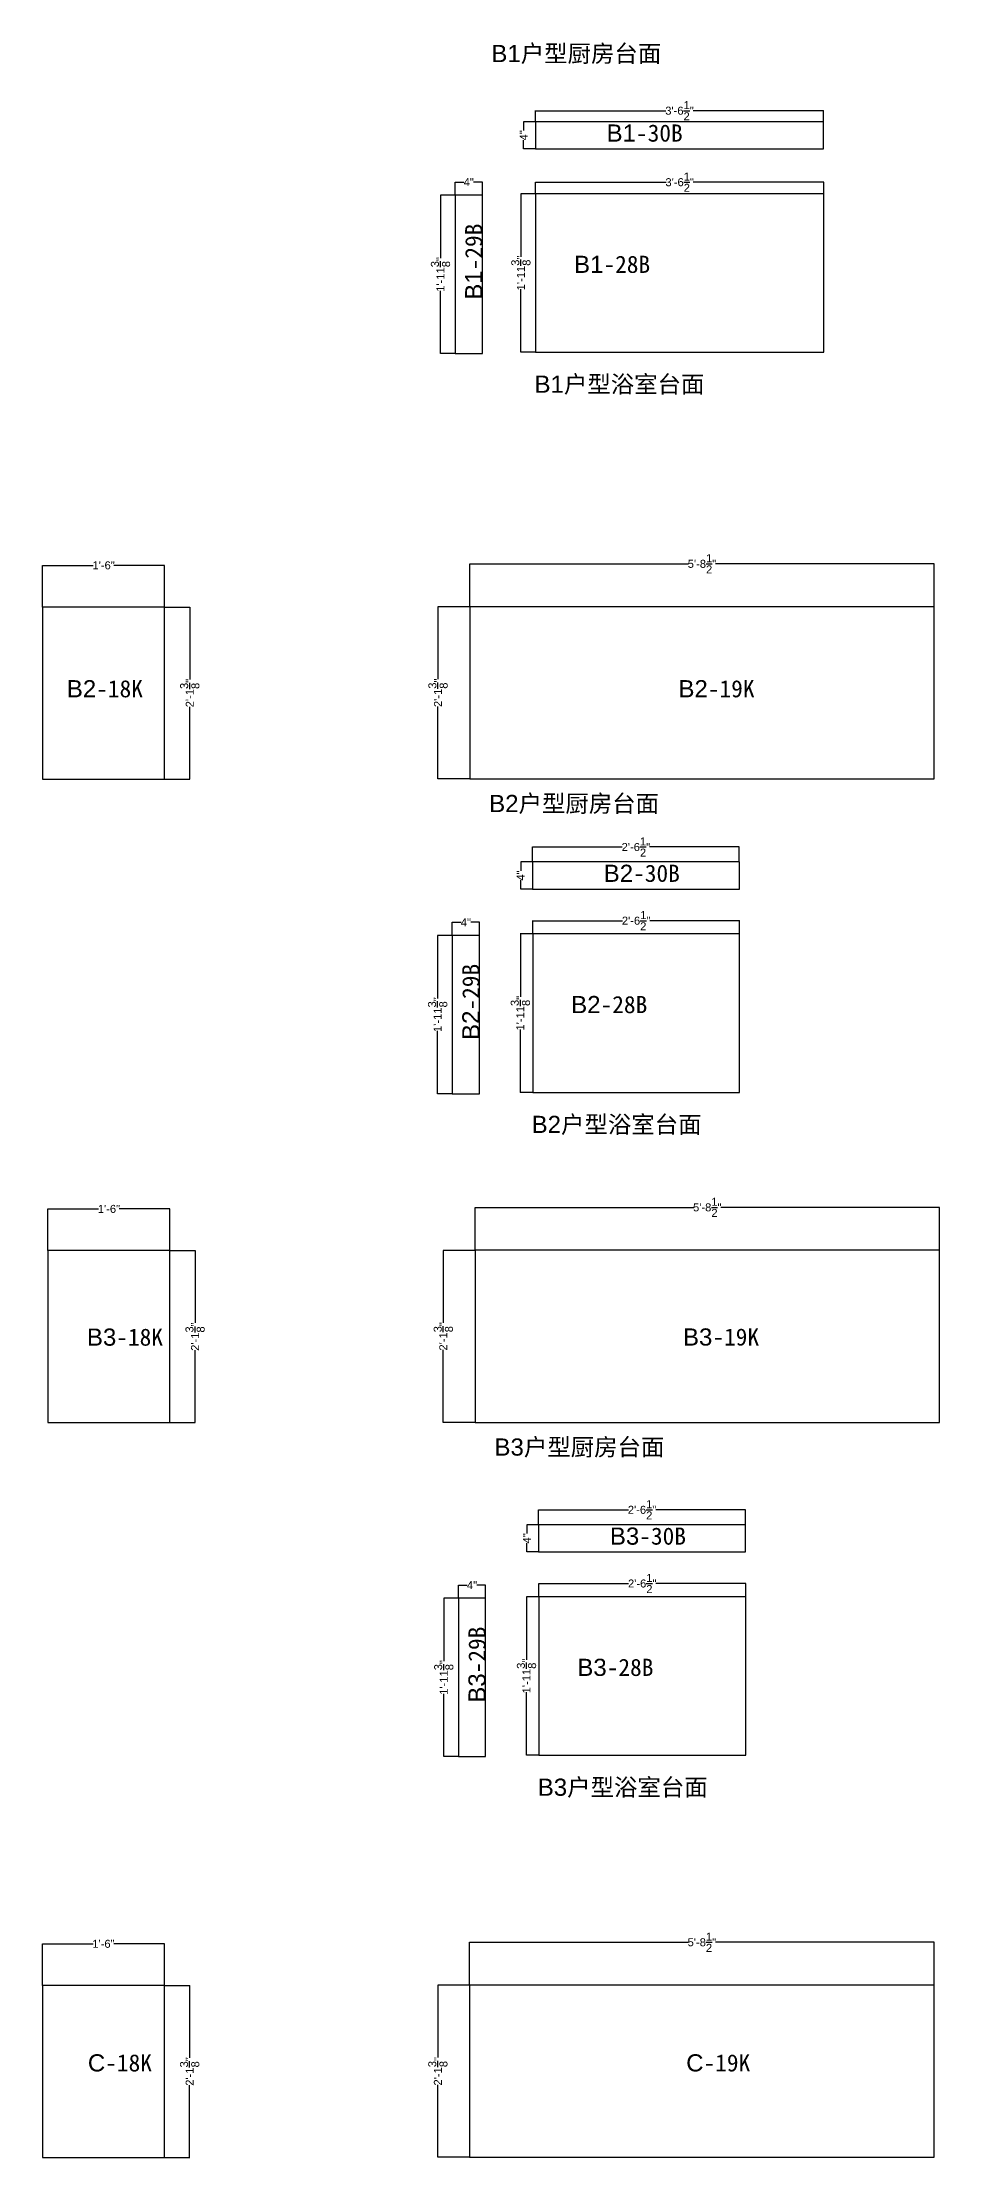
# Model space of a CAD drawing. Header units: inches. Extents: x -997106 to 39633, y -30199 to 1961.
# Drawn here: x 31560 to 34922, y -14275 to -6345 of the extents above; entities that cross this region are included whole.
import ezdxf

# ---------------------------------------------------------------- set-up
doc = ezdxf.new("R2010")
doc.units = ezdxf.units.IN
doc.header["$MEASUREMENT"] = 0
doc.layers.get('Defpoints').update_dxf_attribs({"color": 3})
doc.layers.add('编号', color=10, linetype='Continuous', plot=False)
doc.styles.get("Standard").update_dxf_attribs({"font": 'arial.ttf'})
doc.dimstyles.get("Standard").update_dxf_attribs({"dimtxt": 30, "dimasz": 1, "dimexe": 0.18, "dimexo": 0.0625, "dimgap": 0.09, "dimtad": 0, "dimtoh": 1, "dimdec": 4, "dimlfac": 0.03937, "dimzin": 0, "dimdsep": 46, "dimlunit": 4, "dimtxsty": 'Standard', "dimblk": 'ARCHTICK', "dimcen": 1, "dimadec": 0, "dimazin": 0, "dimtfac": 1, "dimtdec": 4, "dimtix": 1, "dimtofl": 0, "dimtmove": 2, "dimatfit": 3, "dimldrblk": 'ARCHTICK', "dimfxl": 1, "dimtolj": 1, "dimtzin": 0, "dimarcsym": 0})

# ---------------------------------------------------------------- blocks, each defined once
blk = doc.blocks.new('_ArchTick')
at = {"color": 0, "linetype": 'ByBlock', "const_width": 0.15}
blk.add_lwpolyline([(-0.5, -0.5), (0.5, 0.5)], dxfattribs=at)
blk = doc.blocks.new('*D208')
at = {"color": 0, "lineweight": -2, "transparency": 16777216}
for p, q in [((31560.8, -8461.9), (31560.8, -8305.7)), ((31560.8, -8305.8), (31750.8, -8305.8)), ((32017.8, -8305.8), (31827.9, -8305.8)), ((32017.8, -8461.9), (32017.8, -8305.7))]:
    blk.add_line(p, q, dxfattribs=at)
at = {"layer": 'Defpoints', "color": 0, "transparency": 16777216}
for p in [(32017.8, -8305.8), (31560.8, -8461.9), (32017.8, -8461.9)]:
    blk.add_point(p, dxfattribs=at)
at = {"color": 0, "lineweight": -2, "transparency": 16777216, "rotation": 180}
blk.add_blockref('_ArchTick', (31560.8, -8305.8), dxfattribs=at)
at = {"color": 0, "lineweight": -2, "transparency": 16777216}
blk.add_blockref('_ArchTick', (32017.8, -8305.8), dxfattribs=at)
at = {"color": 0, "transparency": 16777216, "insert": (31789.3, -8305.8), "char_height": 30, "attachment_point": 5}
blk.add_mtext('\\A1;1\'-6"', dxfattribs=at)
blk = doc.blocks.new('*D209')
at = {"color": 0, "lineweight": -2, "transparency": 16777216}
for p, q in [((32017.9, -8461.9), (32112.3, -8461.9)), ((32112.1, -8461.9), (32112.1, -8733.3)), ((32112.1, -9106.9), (32112.1, -8835.6)), ((32017.9, -9106.9), (32112.3, -9106.9))]:
    blk.add_line(p, q, dxfattribs=at)
at = {"layer": 'Defpoints', "color": 0, "transparency": 16777216}
for p in [(32017.8, -8461.9), (32017.8, -9106.9), (32112.1, -9106.9)]:
    blk.add_point(p, dxfattribs=at)
at = {"color": 0, "lineweight": -2, "transparency": 16777216}
for p, rotation in [((32112.1, -8461.9), 90), ((32112.1, -9106.9), 270)]:
    blk.add_blockref('_ArchTick', p, dxfattribs=dict(at, rotation=rotation))
at = {"color": 0, "transparency": 16777216, "insert": (32112.1, -8784.4), "char_height": 30, "attachment_point": 5, "rotation": 90}
blk.add_mtext('\\A1;2\'-1{\\H1x;\\S3/8;}"', dxfattribs=at)
blk = doc.blocks.new('*D210')
at = {"color": 0, "lineweight": -2, "transparency": 16777216}
for p, q in [((33161.1, -8460.9), (33161.1, -8299.7)), ((33161.1, -8299.9), (33980.2, -8299.9)), ((34901.1, -8299.9), (34082, -8299.9)), ((34901.1, -8460.9), (34901.1, -8299.7))]:
    blk.add_line(p, q, dxfattribs=at)
at = {"layer": 'Defpoints', "color": 0, "transparency": 16777216}
for p in [(34901.1, -8299.9), (33161.1, -8460.9), (34901.1, -8460.9)]:
    blk.add_point(p, dxfattribs=at)
at = {"color": 0, "lineweight": -2, "transparency": 16777216, "rotation": 180}
blk.add_blockref('_ArchTick', (33161.1, -8299.9), dxfattribs=at)
at = {"color": 0, "lineweight": -2, "transparency": 16777216}
blk.add_blockref('_ArchTick', (34901.1, -8299.9), dxfattribs=at)
at = {"color": 0, "transparency": 16777216, "insert": (34031.1, -8299.9), "char_height": 30, "attachment_point": 5}
blk.add_mtext('\\A1;5\'-8{\\H1x;\\S1/2;}"', dxfattribs=at)
blk = doc.blocks.new('*D211')
at = {"color": 0, "lineweight": -2, "transparency": 16777216}
for p, q in [((33161.1, -8460.9), (33041.9, -8460.9)), ((33042.1, -8460.9), (33042.1, -8732.3)), ((33042.1, -9105.9), (33042.1, -8834.6)), ((33161.1, -9105.9), (33041.9, -9105.9))]:
    blk.add_line(p, q, dxfattribs=at)
at = {"layer": 'Defpoints', "color": 0, "transparency": 16777216}
for p in [(33161.1, -8460.9), (33042.1, -9105.9), (33161.1, -9105.9)]:
    blk.add_point(p, dxfattribs=at)
at = {"color": 0, "lineweight": -2, "transparency": 16777216}
for p, rotation in [((33042.1, -8460.9), 90), ((33042.1, -9105.9), 270)]:
    blk.add_blockref('_ArchTick', p, dxfattribs=dict(at, rotation=rotation))
at = {"color": 0, "transparency": 16777216, "insert": (33042.1, -8783.4), "char_height": 30, "attachment_point": 5, "rotation": 90}
blk.add_mtext('\\A1;2\'-1{\\H1x;\\S3/8;}"', dxfattribs=at)
blk = doc.blocks.new('*D248')
at = {"color": 0, "lineweight": -2, "transparency": 16777216}
for p, q in [((31580.7, -10874.5), (31580.7, -10718.3)), ((31580.7, -10718.5), (31770.7, -10718.5)), ((32037.7, -10718.5), (31847.8, -10718.5)), ((32037.7, -10874.5), (32037.7, -10718.3))]:
    blk.add_line(p, q, dxfattribs=at)
at = {"layer": 'Defpoints', "color": 0, "transparency": 16777216}
for p in [(32037.7, -10718.5), (31580.7, -10874.6), (32037.7, -10874.6)]:
    blk.add_point(p, dxfattribs=at)
at = {"color": 0, "lineweight": -2, "transparency": 16777216, "rotation": 180}
blk.add_blockref('_ArchTick', (31580.7, -10718.5), dxfattribs=at)
at = {"color": 0, "lineweight": -2, "transparency": 16777216}
blk.add_blockref('_ArchTick', (32037.7, -10718.5), dxfattribs=at)
at = {"color": 0, "transparency": 16777216, "insert": (31809.2, -10718.5), "char_height": 30, "attachment_point": 5}
blk.add_mtext('\\A1;1\'-6"', dxfattribs=at)
blk = doc.blocks.new('*D249')
at = {"color": 0, "lineweight": -2, "transparency": 16777216}
for p, q in [((32037.8, -10874.6), (32132.1, -10874.6)), ((32132, -10874.6), (32132, -11146)), ((32132, -11519.6), (32132, -11248.2)), ((32037.8, -11519.6), (32132.1, -11519.6))]:
    blk.add_line(p, q, dxfattribs=at)
at = {"layer": 'Defpoints', "color": 0, "transparency": 16777216}
for p in [(32037.7, -10874.6), (32037.7, -11519.6), (32132, -11519.6)]:
    blk.add_point(p, dxfattribs=at)
at = {"color": 0, "lineweight": -2, "transparency": 16777216}
for p, rotation in [((32132, -10874.6), 90), ((32132, -11519.6), 270)]:
    blk.add_blockref('_ArchTick', p, dxfattribs=dict(at, rotation=rotation))
at = {"color": 0, "transparency": 16777216, "insert": (32132, -11197.1), "char_height": 30, "attachment_point": 5, "rotation": 90}
blk.add_mtext('\\A1;2\'-1{\\H1x;\\S3/8;}"', dxfattribs=at)
blk = doc.blocks.new('*D250')
at = {"color": 0, "lineweight": -2, "transparency": 16777216}
for p, q in [((33181, -10873.5), (33181, -10712.4)), ((33181, -10712.5), (34000.1, -10712.5)), ((34921, -10712.5), (34101.9, -10712.5)), ((34921, -10873.5), (34921, -10712.4))]:
    blk.add_line(p, q, dxfattribs=at)
at = {"layer": 'Defpoints', "color": 0, "transparency": 16777216}
for p in [(34921, -10712.5), (33181, -10873.6), (34921, -10873.6)]:
    blk.add_point(p, dxfattribs=at)
at = {"color": 0, "lineweight": -2, "transparency": 16777216, "rotation": 180}
blk.add_blockref('_ArchTick', (33181, -10712.5), dxfattribs=at)
at = {"color": 0, "lineweight": -2, "transparency": 16777216}
blk.add_blockref('_ArchTick', (34921, -10712.5), dxfattribs=at)
at = {"color": 0, "transparency": 16777216, "insert": (34051, -10712.5), "char_height": 30, "attachment_point": 5}
blk.add_mtext('\\A1;5\'-8{\\H1x;\\S1/2;}"', dxfattribs=at)
blk = doc.blocks.new('*D251')
at = {"color": 0, "lineweight": -2, "transparency": 16777216}
for p, q in [((33180.9, -10873.6), (33061.8, -10873.6)), ((33062, -10873.6), (33062, -11145)), ((33062, -11518.6), (33062, -11247.2)), ((33180.9, -11518.6), (33061.8, -11518.6))]:
    blk.add_line(p, q, dxfattribs=at)
at = {"layer": 'Defpoints', "color": 0, "transparency": 16777216}
for p in [(33181, -10873.6), (33062, -11518.6), (33181, -11518.6)]:
    blk.add_point(p, dxfattribs=at)
at = {"color": 0, "lineweight": -2, "transparency": 16777216}
for p, rotation in [((33062, -10873.6), 90), ((33062, -11518.6), 270)]:
    blk.add_blockref('_ArchTick', p, dxfattribs=dict(at, rotation=rotation))
at = {"color": 0, "transparency": 16777216, "insert": (33062, -11196.1), "char_height": 30, "attachment_point": 5, "rotation": 90}
blk.add_mtext('\\A1;2\'-1{\\H1x;\\S3/8;}"', dxfattribs=at)
blk = doc.blocks.new('*D292')
at = {"color": 0, "lineweight": -2, "transparency": 16777216}
for p, q in [((31560.3, -13629.6), (31560.3, -13473.4)), ((31560.3, -13473.6), (31750.3, -13473.6)), ((32017.3, -13473.6), (31827.4, -13473.6)), ((32017.3, -13629.6), (32017.3, -13473.4))]:
    blk.add_line(p, q, dxfattribs=at)
at = {"layer": 'Defpoints', "color": 0, "transparency": 16777216}
for p in [(32017.3, -13473.6), (31560.3, -13629.7), (32017.3, -13629.7)]:
    blk.add_point(p, dxfattribs=at)
at = {"color": 0, "lineweight": -2, "transparency": 16777216, "rotation": 180}
blk.add_blockref('_ArchTick', (31560.3, -13473.6), dxfattribs=at)
at = {"color": 0, "lineweight": -2, "transparency": 16777216}
blk.add_blockref('_ArchTick', (32017.3, -13473.6), dxfattribs=at)
at = {"color": 0, "transparency": 16777216, "insert": (31788.8, -13473.6), "char_height": 30, "attachment_point": 5}
blk.add_mtext('\\A1;1\'-6"', dxfattribs=at)
blk = doc.blocks.new('*D293')
at = {"color": 0, "lineweight": -2, "transparency": 16777216}
for p, q in [((32017.4, -13629.7), (32111.8, -13629.7)), ((32111.6, -13629.7), (32111.6, -13901.1)), ((32111.6, -14274.7), (32111.6, -14003.3)), ((32017.4, -14274.7), (32111.8, -14274.7))]:
    blk.add_line(p, q, dxfattribs=at)
at = {"layer": 'Defpoints', "color": 0, "transparency": 16777216}
for p in [(32017.3, -13629.7), (32017.3, -14274.7), (32111.6, -14274.7)]:
    blk.add_point(p, dxfattribs=at)
at = {"color": 0, "lineweight": -2, "transparency": 16777216}
for p, rotation in [((32111.6, -13629.7), 90), ((32111.6, -14274.7), 270)]:
    blk.add_blockref('_ArchTick', p, dxfattribs=dict(at, rotation=rotation))
at = {"color": 0, "transparency": 16777216, "insert": (32111.6, -13952.2), "char_height": 30, "attachment_point": 5, "rotation": 90}
blk.add_mtext('\\A1;2\'-1{\\H1x;\\S3/8;}"', dxfattribs=at)
blk = doc.blocks.new('*D294')
at = {"color": 0, "lineweight": -2, "transparency": 16777216}
for p, q in [((33160.6, -13628.6), (33160.6, -13467.5)), ((33160.6, -13467.6), (33979.7, -13467.6)), ((34900.6, -13467.6), (34081.5, -13467.6)), ((34900.6, -13628.6), (34900.6, -13467.5))]:
    blk.add_line(p, q, dxfattribs=at)
at = {"layer": 'Defpoints', "color": 0, "transparency": 16777216}
for p in [(34900.6, -13467.6), (33160.6, -13628.7), (34900.6, -13628.7)]:
    blk.add_point(p, dxfattribs=at)
at = {"color": 0, "lineweight": -2, "transparency": 16777216, "rotation": 180}
blk.add_blockref('_ArchTick', (33160.6, -13467.6), dxfattribs=at)
at = {"color": 0, "lineweight": -2, "transparency": 16777216}
blk.add_blockref('_ArchTick', (34900.6, -13467.6), dxfattribs=at)
at = {"color": 0, "transparency": 16777216, "insert": (34030.6, -13467.6), "char_height": 30, "attachment_point": 5}
blk.add_mtext('\\A1;5\'-8{\\H1x;\\S1/2;}"', dxfattribs=at)
blk = doc.blocks.new('*D295')
at = {"color": 0, "lineweight": -2, "transparency": 16777216}
for p, q in [((33160.6, -13628.7), (33041.4, -13628.7)), ((33041.6, -13628.7), (33041.6, -13900.1)), ((33041.6, -14273.7), (33041.6, -14002.3)), ((33160.6, -14273.7), (33041.4, -14273.7))]:
    blk.add_line(p, q, dxfattribs=at)
at = {"layer": 'Defpoints', "color": 0, "transparency": 16777216}
for p in [(33160.6, -13628.7), (33041.6, -14273.7), (33160.6, -14273.7)]:
    blk.add_point(p, dxfattribs=at)
at = {"color": 0, "lineweight": -2, "transparency": 16777216}
for p, rotation in [((33041.6, -13628.7), 90), ((33041.6, -14273.7), 270)]:
    blk.add_blockref('_ArchTick', p, dxfattribs=dict(at, rotation=rotation))
at = {"color": 0, "transparency": 16777216, "insert": (33041.6, -13951.2), "char_height": 30, "attachment_point": 5, "rotation": 90}
blk.add_mtext('\\A1;2\'-1{\\H1x;\\S3/8;}"', dxfattribs=at)
blk = doc.blocks.new('*D849')
at = {"color": 0, "lineweight": -2, "transparency": 16777216}
for p, q in [((33106.3, -6917.9), (33051.2, -6917.9)), ((33051.4, -6917.9), (33051.4, -7153.8)), ((33051.4, -7511.9), (33051.4, -7276)), ((33106.3, -7511.9), (33051.2, -7511.9))]:
    blk.add_line(p, q, dxfattribs=at)
at = {"layer": 'Defpoints', "color": 0, "transparency": 16777216}
for p in [(33106.4, -6917.9), (33051.4, -7511.9), (33106.4, -7511.9)]:
    blk.add_point(p, dxfattribs=at)
at = {"color": 0, "lineweight": -2, "transparency": 16777216}
for p, rotation in [((33051.4, -6917.9), 90), ((33051.4, -7511.9), 270)]:
    blk.add_blockref('_ArchTick', p, dxfattribs=dict(at, rotation=rotation))
at = {"color": 0, "transparency": 16777216, "insert": (33051.4, -7214.9), "char_height": 30, "attachment_point": 5, "rotation": 90}
blk.add_mtext('\\A1;1\'-11{\\H1x;\\S3/8;}"', dxfattribs=at)
blk = doc.blocks.new('*D850')
at = {"color": 0, "lineweight": -2, "transparency": 16777216}
for p, q in [((33106.4, -6917.8), (33106.4, -6868.6)), ((33106.4, -6868.8), (33139.4, -6868.8)), ((33208.4, -6868.8), (33175.3, -6868.8)), ((33208.4, -6917.8), (33208.4, -6868.6))]:
    blk.add_line(p, q, dxfattribs=at)
at = {"layer": 'Defpoints', "color": 0, "transparency": 16777216}
for p in [(33208.4, -6868.8), (33106.4, -6917.9), (33208.4, -6917.9)]:
    blk.add_point(p, dxfattribs=at)
at = {"color": 0, "lineweight": -2, "transparency": 16777216, "rotation": 180}
blk.add_blockref('_ArchTick', (33106.4, -6868.8), dxfattribs=at)
at = {"color": 0, "lineweight": -2, "transparency": 16777216}
blk.add_blockref('_ArchTick', (33208.4, -6868.8), dxfattribs=at)
at = {"color": 0, "transparency": 16777216, "insert": (33157.4, -6868.8), "char_height": 30, "attachment_point": 5}
blk.add_mtext('\\A1;4"', dxfattribs=at)
blk = doc.blocks.new('*D848')
at = {"color": 0, "lineweight": -2, "transparency": 16777216}
for p, q in [((33406.7, -6642.4), (33362.7, -6642.4)), ((33362.9, -6642.4), (33362.9, -6675.4)), ((33362.9, -6744.4), (33362.9, -6711.3)), ((33406.7, -6744.4), (33362.7, -6744.4))]:
    blk.add_line(p, q, dxfattribs=at)
at = {"layer": 'Defpoints', "color": 0, "transparency": 16777216}
for p in [(33406.8, -6642.4), (33362.9, -6744.4), (33406.8, -6744.4)]:
    blk.add_point(p, dxfattribs=at)
at = {"color": 0, "lineweight": -2, "transparency": 16777216}
for p, rotation in [((33362.9, -6642.4), 90), ((33362.9, -6744.4), 270)]:
    blk.add_blockref('_ArchTick', p, dxfattribs=dict(at, rotation=rotation))
at = {"color": 0, "transparency": 16777216, "insert": (33362.9, -6693.4), "char_height": 30, "attachment_point": 5, "rotation": 90}
blk.add_mtext('\\A1;4"', dxfattribs=at)
blk = doc.blocks.new('*D851')
at = {"color": 0, "lineweight": -2, "transparency": 16777216}
for p, q in [((33407.5, -6912.4), (33407.5, -6869)), ((33407.5, -6869.2), (33896.6, -6869.2)), ((34487.5, -6869.2), (33998.4, -6869.2)), ((34487.5, -6912.4), (34487.5, -6869))]:
    blk.add_line(p, q, dxfattribs=at)
at = {"layer": 'Defpoints', "color": 0, "transparency": 16777216}
for p in [(34487.5, -6869.2), (33407.5, -6912.5), (34487.5, -6912.5)]:
    blk.add_point(p, dxfattribs=at)
at = {"color": 0, "lineweight": -2, "transparency": 16777216, "rotation": 180}
blk.add_blockref('_ArchTick', (33407.5, -6869.2), dxfattribs=at)
at = {"color": 0, "lineweight": -2, "transparency": 16777216}
blk.add_blockref('_ArchTick', (34487.5, -6869.2), dxfattribs=at)
at = {"color": 0, "transparency": 16777216, "insert": (33947.5, -6869.2), "char_height": 30, "attachment_point": 5}
blk.add_mtext('\\A1;3\'-6{\\H1x;\\S1/2;}"', dxfattribs=at)
blk = doc.blocks.new('*D852')
at = {"color": 0, "lineweight": -2, "transparency": 16777216}
for p, q in [((33406.8, -6642.3), (33406.8, -6601)), ((33406.8, -6601.1), (33895.9, -6601.1)), ((34486.8, -6601.1), (33997.7, -6601.1)), ((34486.8, -6642.3), (34486.8, -6601))]:
    blk.add_line(p, q, dxfattribs=at)
at = {"layer": 'Defpoints', "color": 0, "transparency": 16777216}
for p in [(33406.8, -6642.4), (34486.8, -6601.1), (34486.8, -6642.4)]:
    blk.add_point(p, dxfattribs=at)
at = {"color": 0, "lineweight": -2, "transparency": 16777216, "rotation": 180}
blk.add_blockref('_ArchTick', (33406.8, -6601.1), dxfattribs=at)
at = {"color": 0, "lineweight": -2, "transparency": 16777216}
blk.add_blockref('_ArchTick', (34486.8, -6601.1), dxfattribs=at)
at = {"color": 0, "transparency": 16777216, "insert": (33946.8, -6601.1), "char_height": 30, "attachment_point": 5}
blk.add_mtext('\\A1;3\'-6{\\H1x;\\S1/2;}"', dxfattribs=at)
blk = doc.blocks.new('*D853')
at = {"color": 0, "lineweight": -2, "transparency": 16777216}
for p, q in [((33407.5, -6912.5), (33352.4, -6912.5)), ((33352.6, -6912.5), (33352.6, -7148.4)), ((33352.6, -7506.5), (33352.6, -7270.6)), ((33407.5, -7506.5), (33352.4, -7506.5))]:
    blk.add_line(p, q, dxfattribs=at)
at = {"layer": 'Defpoints', "color": 0, "transparency": 16777216}
for p in [(33407.5, -6912.5), (33352.6, -7506.5), (33407.5, -7506.5)]:
    blk.add_point(p, dxfattribs=at)
at = {"color": 0, "lineweight": -2, "transparency": 16777216}
for p, rotation in [((33352.6, -6912.5), 90), ((33352.6, -7506.5), 270)]:
    blk.add_blockref('_ArchTick', p, dxfattribs=dict(at, rotation=rotation))
at = {"color": 0, "transparency": 16777216, "insert": (33352.6, -7209.5), "char_height": 30, "attachment_point": 5, "rotation": 90}
blk.add_mtext('\\A1;1\'-11{\\H1x;\\S3/8;}"', dxfattribs=at)
blk = doc.blocks.new('*D1029')
at = {"color": 0, "lineweight": -2, "transparency": 16777216}
for p, q in [((33095.6, -9693), (33040.5, -9693)), ((33040.7, -9693), (33040.7, -9928.9)), ((33040.7, -10287), (33040.7, -10051.1)), ((33095.6, -10287), (33040.5, -10287))]:
    blk.add_line(p, q, dxfattribs=at)
at = {"layer": 'Defpoints', "color": 0, "transparency": 16777216}
for p in [(33095.6, -9693), (33040.7, -10287), (33095.6, -10287)]:
    blk.add_point(p, dxfattribs=at)
at = {"color": 0, "lineweight": -2, "transparency": 16777216}
for p, rotation in [((33040.7, -9693), 90), ((33040.7, -10287), 270)]:
    blk.add_blockref('_ArchTick', p, dxfattribs=dict(at, rotation=rotation))
at = {"color": 0, "transparency": 16777216, "insert": (33040.7, -9990), "char_height": 30, "attachment_point": 5, "rotation": 90}
blk.add_mtext('\\A1;1\'-11{\\H1x;\\S3/8;}"', dxfattribs=at)
blk = doc.blocks.new('*D1030')
at = {"color": 0, "lineweight": -2, "transparency": 16777216}
for p, q in [((33095.6, -9692.9), (33095.6, -9643.7)), ((33095.6, -9643.9), (33128.7, -9643.9)), ((33197.6, -9643.9), (33164.5, -9643.9)), ((33197.6, -9692.9), (33197.6, -9643.7))]:
    blk.add_line(p, q, dxfattribs=at)
at = {"layer": 'Defpoints', "color": 0, "transparency": 16777216}
for p in [(33197.6, -9643.9), (33095.6, -9693), (33197.6, -9693)]:
    blk.add_point(p, dxfattribs=at)
at = {"color": 0, "lineweight": -2, "transparency": 16777216, "rotation": 180}
blk.add_blockref('_ArchTick', (33095.6, -9643.9), dxfattribs=at)
at = {"color": 0, "lineweight": -2, "transparency": 16777216}
blk.add_blockref('_ArchTick', (33197.6, -9643.9), dxfattribs=at)
at = {"color": 0, "transparency": 16777216, "insert": (33146.6, -9643.9), "char_height": 30, "attachment_point": 5}
blk.add_mtext('\\A1;4"', dxfattribs=at)
blk = doc.blocks.new('*D1028')
at = {"color": 0, "lineweight": -2, "transparency": 16777216}
for p, q in [((33396, -9417.5), (33352, -9417.5)), ((33352.2, -9417.5), (33352.2, -9450.5)), ((33352.2, -9519.5), (33352.2, -9486.4)), ((33396, -9519.5), (33352, -9519.5))]:
    blk.add_line(p, q, dxfattribs=at)
at = {"layer": 'Defpoints', "color": 0, "transparency": 16777216}
for p in [(33396, -9417.5), (33352.2, -9519.5), (33396, -9519.5)]:
    blk.add_point(p, dxfattribs=at)
at = {"color": 0, "lineweight": -2, "transparency": 16777216}
for p, rotation in [((33352.2, -9417.5), 90), ((33352.2, -9519.5), 270)]:
    blk.add_blockref('_ArchTick', p, dxfattribs=dict(at, rotation=rotation))
at = {"color": 0, "transparency": 16777216, "insert": (33352.2, -9468.5), "char_height": 30, "attachment_point": 5, "rotation": 90}
blk.add_mtext('\\A1;4"', dxfattribs=at)
blk = doc.blocks.new('*D1031')
at = {"color": 0, "lineweight": -2, "transparency": 16777216}
for p, q in [((33396, -9415.7), (33396, -9361.4)), ((33396, -9361.5), (33732.4, -9361.5)), ((34171, -9361.5), (33834.7, -9361.5)), ((34171, -9417.4), (34171, -9361.4))]:
    blk.add_line(p, q, dxfattribs=at)
at = {"layer": 'Defpoints', "color": 0, "transparency": 16777216}
for p in [(33396, -9415.8), (34171, -9361.5), (34171, -9417.5)]:
    blk.add_point(p, dxfattribs=at)
at = {"color": 0, "lineweight": -2, "transparency": 16777216, "rotation": 180}
blk.add_blockref('_ArchTick', (33396, -9361.5), dxfattribs=at)
at = {"color": 0, "lineweight": -2, "transparency": 16777216}
blk.add_blockref('_ArchTick', (34171, -9361.5), dxfattribs=at)
at = {"color": 0, "transparency": 16777216, "insert": (33783.5, -9361.5), "char_height": 30, "attachment_point": 5}
blk.add_mtext('\\A1;2\'-6{\\H1x;\\S1/2;}"', dxfattribs=at)
blk = doc.blocks.new('*D1032')
at = {"color": 0, "lineweight": -2, "transparency": 16777216}
for p, q in [((33396.8, -9687.5), (33396.8, -9637.6)), ((33396.8, -9637.8), (33733.1, -9637.8)), ((34171.8, -9637.8), (33835.4, -9637.8)), ((34171.8, -9687.5), (34171.8, -9637.6))]:
    blk.add_line(p, q, dxfattribs=at)
at = {"layer": 'Defpoints', "color": 0, "transparency": 16777216}
for p in [(34171.8, -9637.8), (33396.8, -9687.6), (34171.8, -9687.6)]:
    blk.add_point(p, dxfattribs=at)
at = {"color": 0, "lineweight": -2, "transparency": 16777216, "rotation": 180}
blk.add_blockref('_ArchTick', (33396.8, -9637.8), dxfattribs=at)
at = {"color": 0, "lineweight": -2, "transparency": 16777216}
blk.add_blockref('_ArchTick', (34171.8, -9637.8), dxfattribs=at)
at = {"color": 0, "transparency": 16777216, "insert": (33784.3, -9637.8), "char_height": 30, "attachment_point": 5}
blk.add_mtext('\\A1;2\'-6{\\H1x;\\S1/2;}"', dxfattribs=at)
blk = doc.blocks.new('*D1033')
at = {"color": 0, "lineweight": -2, "transparency": 16777216}
for p, q in [((33396.7, -9687.6), (33350.4, -9687.6)), ((33350.6, -9687.6), (33350.6, -9923.5)), ((33350.6, -10281.6), (33350.6, -10045.7)), ((33396.7, -10281.6), (33350.4, -10281.6))]:
    blk.add_line(p, q, dxfattribs=at)
at = {"layer": 'Defpoints', "color": 0, "transparency": 16777216}
for p in [(33396.8, -9687.6), (33350.6, -10281.6), (33396.8, -10281.6)]:
    blk.add_point(p, dxfattribs=at)
at = {"color": 0, "lineweight": -2, "transparency": 16777216}
for p, rotation in [((33350.6, -9687.6), 90), ((33350.6, -10281.6), 270)]:
    blk.add_blockref('_ArchTick', p, dxfattribs=dict(at, rotation=rotation))
at = {"color": 0, "transparency": 16777216, "insert": (33350.6, -9984.6), "char_height": 30, "attachment_point": 5, "rotation": 90}
blk.add_mtext('\\A1;1\'-11{\\H1x;\\S3/8;}"', dxfattribs=at)
blk = doc.blocks.new('*D1035')
at = {"color": 0, "lineweight": -2, "transparency": 16777216}
for p, q in [((33118.6, -12177.8), (33063.5, -12177.8)), ((33063.7, -12177.8), (33063.7, -12413.7)), ((33063.7, -12771.8), (33063.7, -12535.9)), ((33118.6, -12771.8), (33063.5, -12771.8))]:
    blk.add_line(p, q, dxfattribs=at)
at = {"layer": 'Defpoints', "color": 0, "transparency": 16777216}
for p in [(33118.6, -12177.8), (33063.7, -12771.8), (33118.6, -12771.8)]:
    blk.add_point(p, dxfattribs=at)
at = {"color": 0, "lineweight": -2, "transparency": 16777216}
for p, rotation in [((33063.7, -12177.8), 90), ((33063.7, -12771.8), 270)]:
    blk.add_blockref('_ArchTick', p, dxfattribs=dict(at, rotation=rotation))
at = {"color": 0, "transparency": 16777216, "insert": (33063.7, -12474.8), "char_height": 30, "attachment_point": 5, "rotation": 90}
blk.add_mtext('\\A1;1\'-11{\\H1x;\\S3/8;}"', dxfattribs=at)
blk = doc.blocks.new('*D1036')
at = {"color": 0, "lineweight": -2, "transparency": 16777216}
for p, q in [((33118.6, -12177.7), (33118.6, -12128.5)), ((33118.6, -12128.7), (33151.7, -12128.7)), ((33220.6, -12128.7), (33187.6, -12128.7)), ((33220.6, -12177.7), (33220.6, -12128.5))]:
    blk.add_line(p, q, dxfattribs=at)
at = {"layer": 'Defpoints', "color": 0, "transparency": 16777216}
for p in [(33220.6, -12128.7), (33118.6, -12177.8), (33220.6, -12177.8)]:
    blk.add_point(p, dxfattribs=at)
at = {"color": 0, "lineweight": -2, "transparency": 16777216, "rotation": 180}
blk.add_blockref('_ArchTick', (33118.6, -12128.7), dxfattribs=at)
at = {"color": 0, "lineweight": -2, "transparency": 16777216}
blk.add_blockref('_ArchTick', (33220.6, -12128.7), dxfattribs=at)
at = {"color": 0, "transparency": 16777216, "insert": (33169.6, -12128.7), "char_height": 30, "attachment_point": 5}
blk.add_mtext('\\A1;4"', dxfattribs=at)
blk = doc.blocks.new('*D1034')
at = {"color": 0, "lineweight": -2, "transparency": 16777216}
for p, q in [((33419, -11902.3), (33375, -11902.3)), ((33375.2, -11902.3), (33375.2, -11935.3)), ((33375.2, -12004.3), (33375.2, -11971.2)), ((33419, -12004.3), (33375, -12004.3))]:
    blk.add_line(p, q, dxfattribs=at)
at = {"layer": 'Defpoints', "color": 0, "transparency": 16777216}
for p in [(33419.1, -11902.3), (33375.2, -12004.3), (33419.1, -12004.3)]:
    blk.add_point(p, dxfattribs=at)
at = {"color": 0, "lineweight": -2, "transparency": 16777216}
for p, rotation in [((33375.2, -11902.3), 90), ((33375.2, -12004.3), 270)]:
    blk.add_blockref('_ArchTick', p, dxfattribs=dict(at, rotation=rotation))
at = {"color": 0, "transparency": 16777216, "insert": (33375.2, -11953.3), "char_height": 30, "attachment_point": 5, "rotation": 90}
blk.add_mtext('\\A1;4"', dxfattribs=at)
blk = doc.blocks.new('*D1037')
at = {"color": 0, "lineweight": -2, "transparency": 16777216}
for p, q in [((33419.1, -11900.5), (33419.1, -11846.2)), ((33419.1, -11846.3), (33755.4, -11846.3)), ((34194.1, -11846.3), (33857.7, -11846.3)), ((34194.1, -11902.2), (34194.1, -11846.2))]:
    blk.add_line(p, q, dxfattribs=at)
at = {"layer": 'Defpoints', "color": 0, "transparency": 16777216}
for p in [(34194.1, -11846.3), (33419.1, -11900.6), (34194.1, -11902.3)]:
    blk.add_point(p, dxfattribs=at)
at = {"color": 0, "lineweight": -2, "transparency": 16777216, "rotation": 180}
blk.add_blockref('_ArchTick', (33419.1, -11846.3), dxfattribs=at)
at = {"color": 0, "lineweight": -2, "transparency": 16777216}
blk.add_blockref('_ArchTick', (34194.1, -11846.3), dxfattribs=at)
at = {"color": 0, "transparency": 16777216, "insert": (33806.6, -11846.3), "char_height": 30, "attachment_point": 5}
blk.add_mtext('\\A1;2\'-6{\\H1x;\\S1/2;}"', dxfattribs=at)
blk = doc.blocks.new('*D1038')
at = {"color": 0, "lineweight": -2, "transparency": 16777216}
for p, q in [((33419.8, -12172.3), (33419.8, -12122.4)), ((33419.8, -12122.6), (33756.1, -12122.6)), ((34194.8, -12122.6), (33858.5, -12122.6)), ((34194.8, -12172.3), (34194.8, -12122.4))]:
    blk.add_line(p, q, dxfattribs=at)
at = {"layer": 'Defpoints', "color": 0, "transparency": 16777216}
for p in [(34194.8, -12122.6), (33419.8, -12172.4), (34194.8, -12172.4)]:
    blk.add_point(p, dxfattribs=at)
at = {"color": 0, "lineweight": -2, "transparency": 16777216, "rotation": 180}
blk.add_blockref('_ArchTick', (33419.8, -12122.6), dxfattribs=at)
at = {"color": 0, "lineweight": -2, "transparency": 16777216}
blk.add_blockref('_ArchTick', (34194.8, -12122.6), dxfattribs=at)
at = {"color": 0, "transparency": 16777216, "insert": (33807.3, -12122.6), "char_height": 30, "attachment_point": 5}
blk.add_mtext('\\A1;2\'-6{\\H1x;\\S1/2;}"', dxfattribs=at)
blk = doc.blocks.new('*D1039')
at = {"color": 0, "lineweight": -2, "transparency": 16777216}
for p, q in [((33419.7, -12172.4), (33373.4, -12172.4)), ((33373.6, -12172.4), (33373.6, -12408.3)), ((33373.6, -12766.4), (33373.6, -12530.5)), ((33419.7, -12766.4), (33373.4, -12766.4))]:
    blk.add_line(p, q, dxfattribs=at)
at = {"layer": 'Defpoints', "color": 0, "transparency": 16777216}
for p in [(33419.8, -12172.4), (33373.6, -12766.4), (33419.8, -12766.4)]:
    blk.add_point(p, dxfattribs=at)
at = {"color": 0, "lineweight": -2, "transparency": 16777216}
for p, rotation in [((33373.6, -12172.4), 90), ((33373.6, -12766.4), 270)]:
    blk.add_blockref('_ArchTick', p, dxfattribs=dict(at, rotation=rotation))
at = {"color": 0, "transparency": 16777216, "insert": (33373.6, -12469.4), "char_height": 30, "attachment_point": 5, "rotation": 90}
blk.add_mtext('\\A1;1\'-11{\\H1x;\\S3/8;}"', dxfattribs=at)

msp = doc.modelspace()

# ---------------------------------------------------------------- linework, layer by layer
for points in [[(33406.78821, -6744.35504), (34486.78821, -6744.35504), (34486.78821, -6642.35504), (33406.78821, -6642.35504)], [(33106.36384, -7511.89889), (33208.36384, -7511.89889), (33208.36384, -6917.89889), (33106.36384, -6917.89889)], [(33407.52149, -7506.48741), (34487.52149, -7506.48741), (34487.52149, -6912.48741), (33407.52149, -6912.48741)], [(31560.84065, -9106.94684), (32017.84065, -9106.94684), (32017.84065, -8461.94684), (31560.84065, -8461.94684)], [(33161.12474, -9105.94684), (34901.12474, -9105.94684), (34901.12474, -8460.94684), (33161.12474, -8460.94684)], [(33396.03905, -9519.46585), (34171.03905, -9519.46585), (34171.03905, -9417.46585), (33396.03905, -9417.46585)], [(33095.61468, -10287.00971), (33197.61468, -10287.00971), (33197.61468, -9693.00971), (33095.61468, -9693.00971)], [(33396.77234, -10281.59822), (34171.77234, -10281.59822), (34171.77234, -9687.59822), (33396.77234, -9687.59822)], [(31580.70806, -11519.59323), (32037.70806, -11519.59323), (32037.70806, -10874.59323), (31580.70806, -10874.59323)], [(33180.99215, -11518.59323), (34920.99215, -11518.59323), (34920.99215, -10873.59323), (33180.99215, -10873.59323)], [(33419.07092, -12004.25715), (34194.07092, -12004.25715), (34194.07092, -11902.25715), (33419.07092, -11902.25715)], [(33118.64655, -12771.80101), (33220.64655, -12771.80101), (33220.64655, -12177.80101), (33118.64655, -12177.80101)], [(33419.8042, -12766.38953), (34194.8042, -12766.38953), (34194.8042, -12172.38953), (33419.8042, -12172.38953)], [(31560.34065, -14274.69285), (32017.34065, -14274.69285), (32017.34065, -13629.69285), (31560.34065, -13629.69285)], [(33160.62474, -14273.69285), (34900.62474, -14273.69285), (34900.62474, -13628.69285), (33160.62474, -13628.69285)]]:
    msp.add_lwpolyline(points, close=True)

# ---------------------------------------------------------------- texts
at = {"char_height": 64.3508622, "attachment_point": 1}
for s, insert in [('B1{\\fSimSun|b0|i0|c134|p2;户型厨房台面}', (33242.07405, -6354.57593)), ('B1{\\fSimSun|b0|i0|c134|p2;户型浴室台面}', (33403.71626, -7594.20427)), ('B2{\\fSimSun|b0|i0|c134|p2;户型厨房台面}', (33233.89215, -9166.21558)), ('B2{\\fSimSun|b0|i0|c134|p2;户型浴室台面}', (33392.9671, -10369.31508)), ('B3{\\fSimSun|b0|i0|c134|p2;户型厨房台面}', (33253.75955, -11578.86196)), ('B3{\\fSimSun|b0|i0|c134|p2;户型浴室台面}', (33415.99897, -12854.10638))]:
    msp.add_mtext(s, dxfattribs=dict(at, insert=insert))
at = {"layer": '编号', "char_height": 64.3508622, "attachment_point": 1}
for s, insert in [('B1{\\fSimSun|b0|i0|c134|p2;-30B}', (33673.79775, -6652.80192)), ('B1{\\fSimSun|b0|i0|c134|p2;-28B}', (33551.8657, -7144.87317)), ('B2{\\fSimSun|b0|i0|c134|p2;-18K}', (31651.55127, -8735.98948)), ('B2{\\fSimSun|b0|i0|c134|p2;-19K}', (33942.99616, -8735.98948)), ('B2{\\fSimSun|b0|i0|c134|p2;-30B}', (33663.0486, -9427.91273)), ('B2{\\fSimSun|b0|i0|c134|p2;-28B}', (33541.11655, -9919.98399)), ('B3{\\fSimSun|b0|i0|c134|p2;-18K}', (31726.81809, -11166.72972)), ('B3{\\fSimSun|b0|i0|c134|p2;-19K}', (33959.95488, -11166.25134)), ('B3{\\fSimSun|b0|i0|c134|p2;-30B}', (33686.08046, -11912.70403)), ('B3{\\fSimSun|b0|i0|c134|p2;-28B}', (33564.14841, -12404.77529)), ('C{\\fSimSun|b0|i0|c134|p2;-18K}', (31730.41186, -13887.57861)), ('C{\\fSimSun|b0|i0|c134|p2;-19K}', (33971.97086, -13887.57861))]:
    msp.add_mtext(s, dxfattribs=dict(at, insert=insert))
at = {"layer": '编号', "char_height": 64.3508622, "attachment_point": 1, "rotation": 90}
for s, insert in [('B1{\\fSimSun|b0|i0|c134|p2;-29B}', (33143.7496, -7309.56822)), ('B2{\\fSimSun|b0|i0|c134|p2;-29B}', (33133.00045, -10084.67904)), ('B3{\\fSimSun|b0|i0|c134|p2;-29B}', (33156.03231, -12569.47034))]:
    msp.add_mtext(s, dxfattribs=dict(at, insert=insert))

# ---------------------------------------------------------------- dimensions: what is measured, and where the dimension line sits
for base, p1, p2, picture, middle in [((34486.78821, -6601.13841), (33406.78821, -6642.35504), (34486.78821, -6642.35504), '*D852', (33946.78821, -6601.13841)), ((33208.36384, -6868.79803), (33106.36384, -6917.89889), (33208.36384, -6917.89889), '*D850', (33157.36384, -6868.79803)), ((34487.52149, -6869.19213), (33407.52149, -6912.48741), (34487.52149, -6912.48741), '*D851', (33947.52149, -6869.19213)), ((32017.84065, -8305.84742), (31560.84065, -8461.94684), (32017.84065, -8461.94684), '*D208', (31789.34065, -8305.84742)), ((34901.12474, -8299.88408), (33161.12474, -8460.94684), (34901.12474, -8460.94684), '*D210', (34031.12474, -8299.88408)), ((34171.0390539146, -9361.5492458126), (33396.0390539146, -9415.8086524615), (34171.0390539146, -9417.4658521956), '*D1031', (33783.5390539146, -9361.5492458126)), ((33197.61468, -9643.90885), (33095.61468, -9693.00971), (33197.61468, -9693.00971), '*D1030', (33146.61468, -9643.90885)), ((34171.7723402298, -9637.779062641), (33396.7723402298, -9687.5982243421), (34171.7723402298, -9687.5982243421), '*D1032', (33784.2723402298, -9637.779062641)), ((32037.70806, -10718.49381), (31580.70806, -10874.59323), (32037.70806, -10874.59323), '*D248', (31809.20806, -10718.49381)), ((34920.99215, -10712.53047), (33180.99215, -10873.59323), (34920.99215, -10873.59323), '*D250', (34050.99215, -10712.53047)), ((34194.070916595, -11846.3405466105), (33419.070916595, -11900.5999532594), (34194.070916595, -11902.2571529935), '*D1037', (33806.570916595, -11846.3405466105)), ((33220.64655, -12128.70015), (33118.64655, -12177.80101), (33220.64655, -12177.80101), '*D1036', (33169.64655, -12128.70015)), ((34194.8042029101, -12122.5703634389), (33419.8042029101, -12172.3895251399), (34194.8042029101, -12172.3895251399), '*D1038', (33807.3042029101, -12122.5703634389)), ((32017.34065, -13473.59343), (31560.34065, -13629.69285), (32017.34065, -13629.69285), '*D292', (31788.84065, -13473.59343)), ((34900.62474, -13467.63009), (33160.62474, -13628.69285), (34900.62474, -13628.69285), '*D294', (34030.62474, -13467.63009))]:
    dim = msp.add_linear_dim(base=base, p1=p1, p2=p2, dimstyle='Standard')
    dim.commit()
    dim.dimension.update_dxf_attribs({"geometry": picture, "text_midpoint": middle})
for base, p1, p2, picture, middle in [((33362.90021, -6744.35504), (33406.78821, -6642.35504), (33406.78821, -6744.35504), '*D848', (33362.90021, -6693.35504)), ((33051.41814, -7511.89889), (33106.36384, -6917.89889), (33106.36384, -7511.89889), '*D849', (33051.41814, -7214.89889)), ((33352.57094, -7506.48741), (33407.52149, -6912.48741), (33407.52149, -7506.48741), '*D853', (33352.57094, -7209.48741)), ((32112.0906287751, -9106.9468432063), (32017.8406491503, -8461.9468432063), (32017.8406491503, -9106.9468432063), '*D209', (32112.0906287751, -8784.4468432063)), ((33042.1161498554, -9105.9468432063), (33161.1247442442, -8460.9468432063), (33161.1247442442, -9105.9468432063), '*D211', (33042.1161498554, -8783.4468432063)), ((33352.15106, -9519.46585), (33396.03905, -9417.46585), (33396.03905, -9519.46585), '*D1028', (33352.15106, -9468.46585)), ((33040.66899, -10287.00971), (33095.61468, -9693.00971), (33095.61468, -10287.00971), '*D1029', (33040.66899, -9990.00971)), ((33350.57672, -10281.59822), (33396.77234, -9687.59822), (33396.77234, -10281.59822), '*D1033', (33350.57672, -9984.59822)), ((32131.9580346973, -11519.593227509), (32037.7080550726, -10874.593227509), (32037.7080550726, -11519.593227509), '*D249', (32131.9580346973, -11197.093227509)), ((33061.9835557777, -11518.593227509), (33180.9921501664, -10873.593227509), (33180.9921501664, -11518.593227509), '*D251', (33061.9835557777, -11196.093227509)), ((33375.18292, -12004.25715), (33419.07092, -11902.25715), (33419.07092, -12004.25715), '*D1034', (33375.18292, -11953.25715)), ((33063.70085, -12771.80101), (33118.64655, -12177.80101), (33118.64655, -12771.80101), '*D1035', (33063.70085, -12474.80101)), ((33373.60859, -12766.38953), (33419.8042, -12172.38953), (33419.8042, -12766.38953), '*D1039', (33373.60859, -12469.38953)), ((32111.5906287751, -14274.6928477524), (32017.3406491504, -13629.6928477524), (32017.3406491504, -14274.6928477524), '*D293', (32111.5906287751, -13952.1928477524)), ((33041.6161498554, -14273.6928477524), (33160.6247442442, -13628.6928477524), (33160.6247442442, -14273.6928477524), '*D295', (33041.6161498554, -13951.1928477524))]:
    dim = msp.add_linear_dim(base=base, p1=p1, p2=p2, angle=90, dimstyle='Standard')
    dim.commit()
    dim.dimension.update_dxf_attribs({"geometry": picture, "text_midpoint": middle})

doc.saveas('drawing.dxf')
